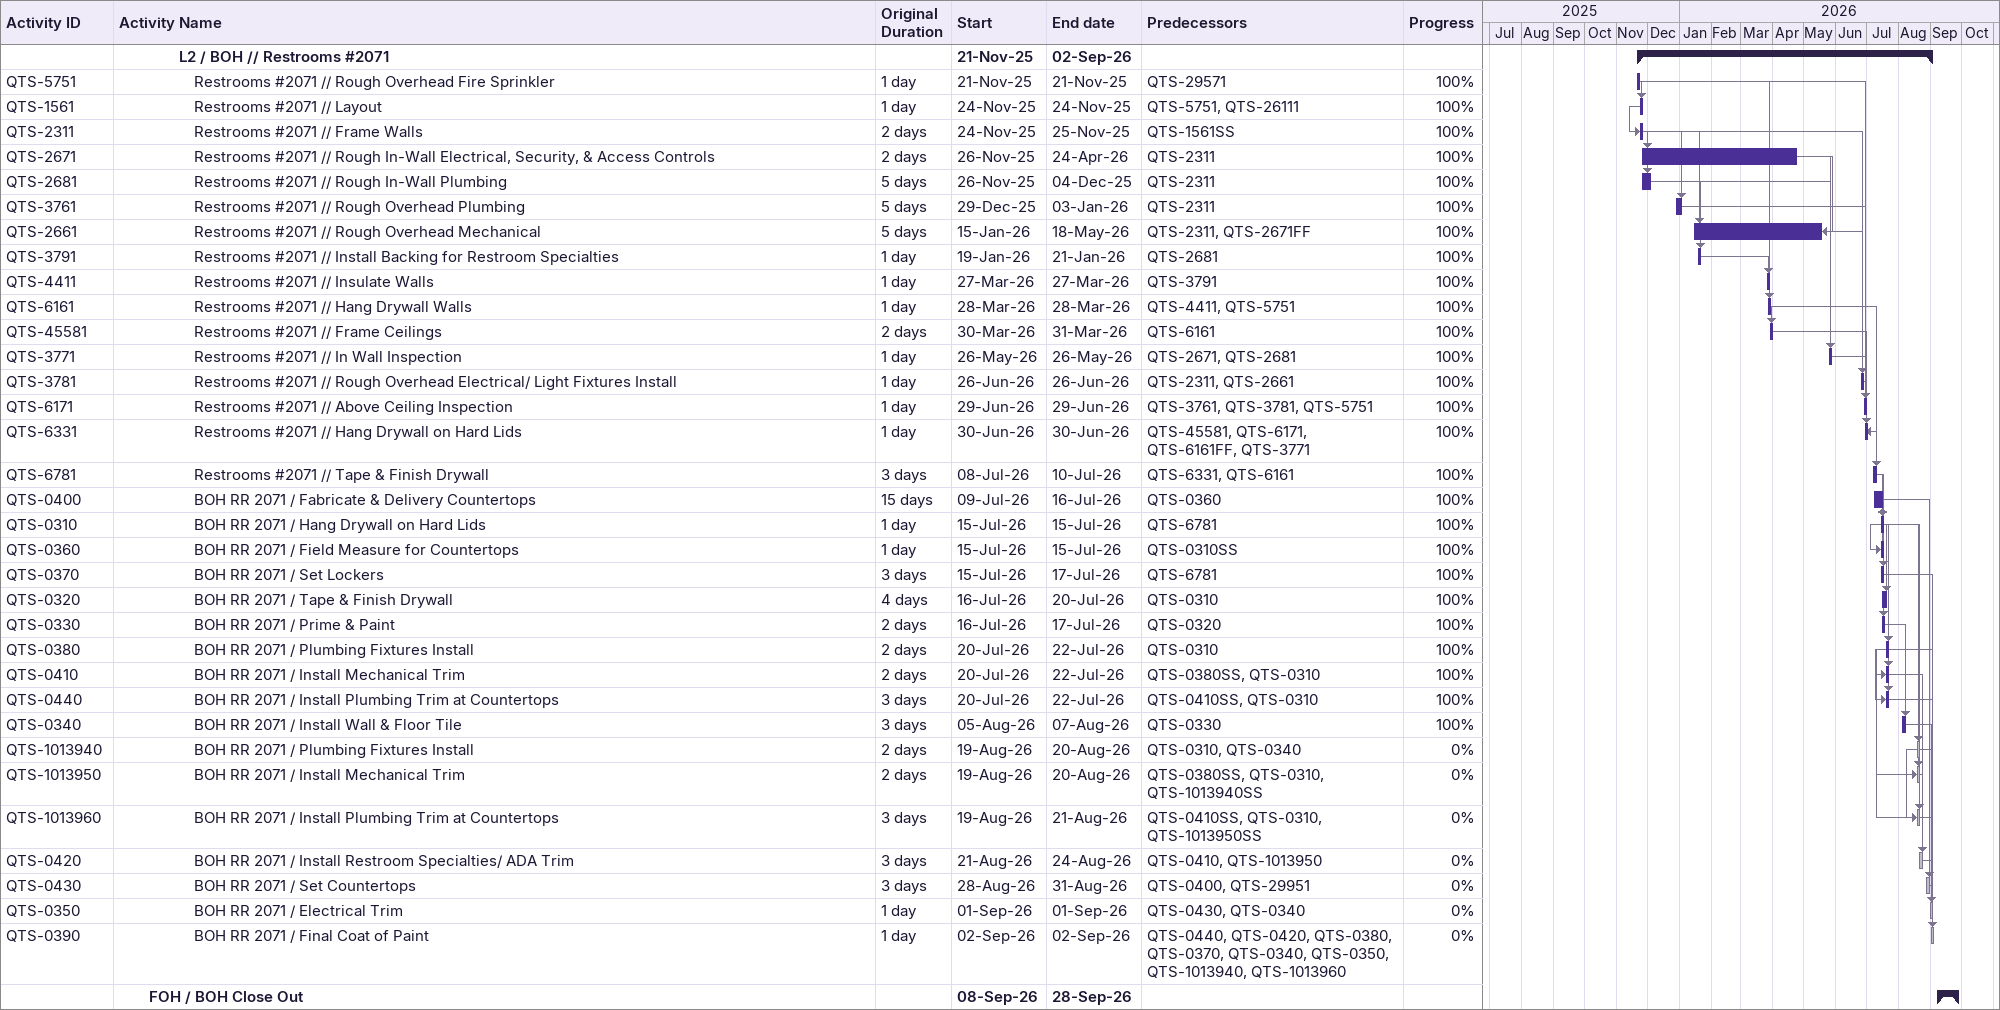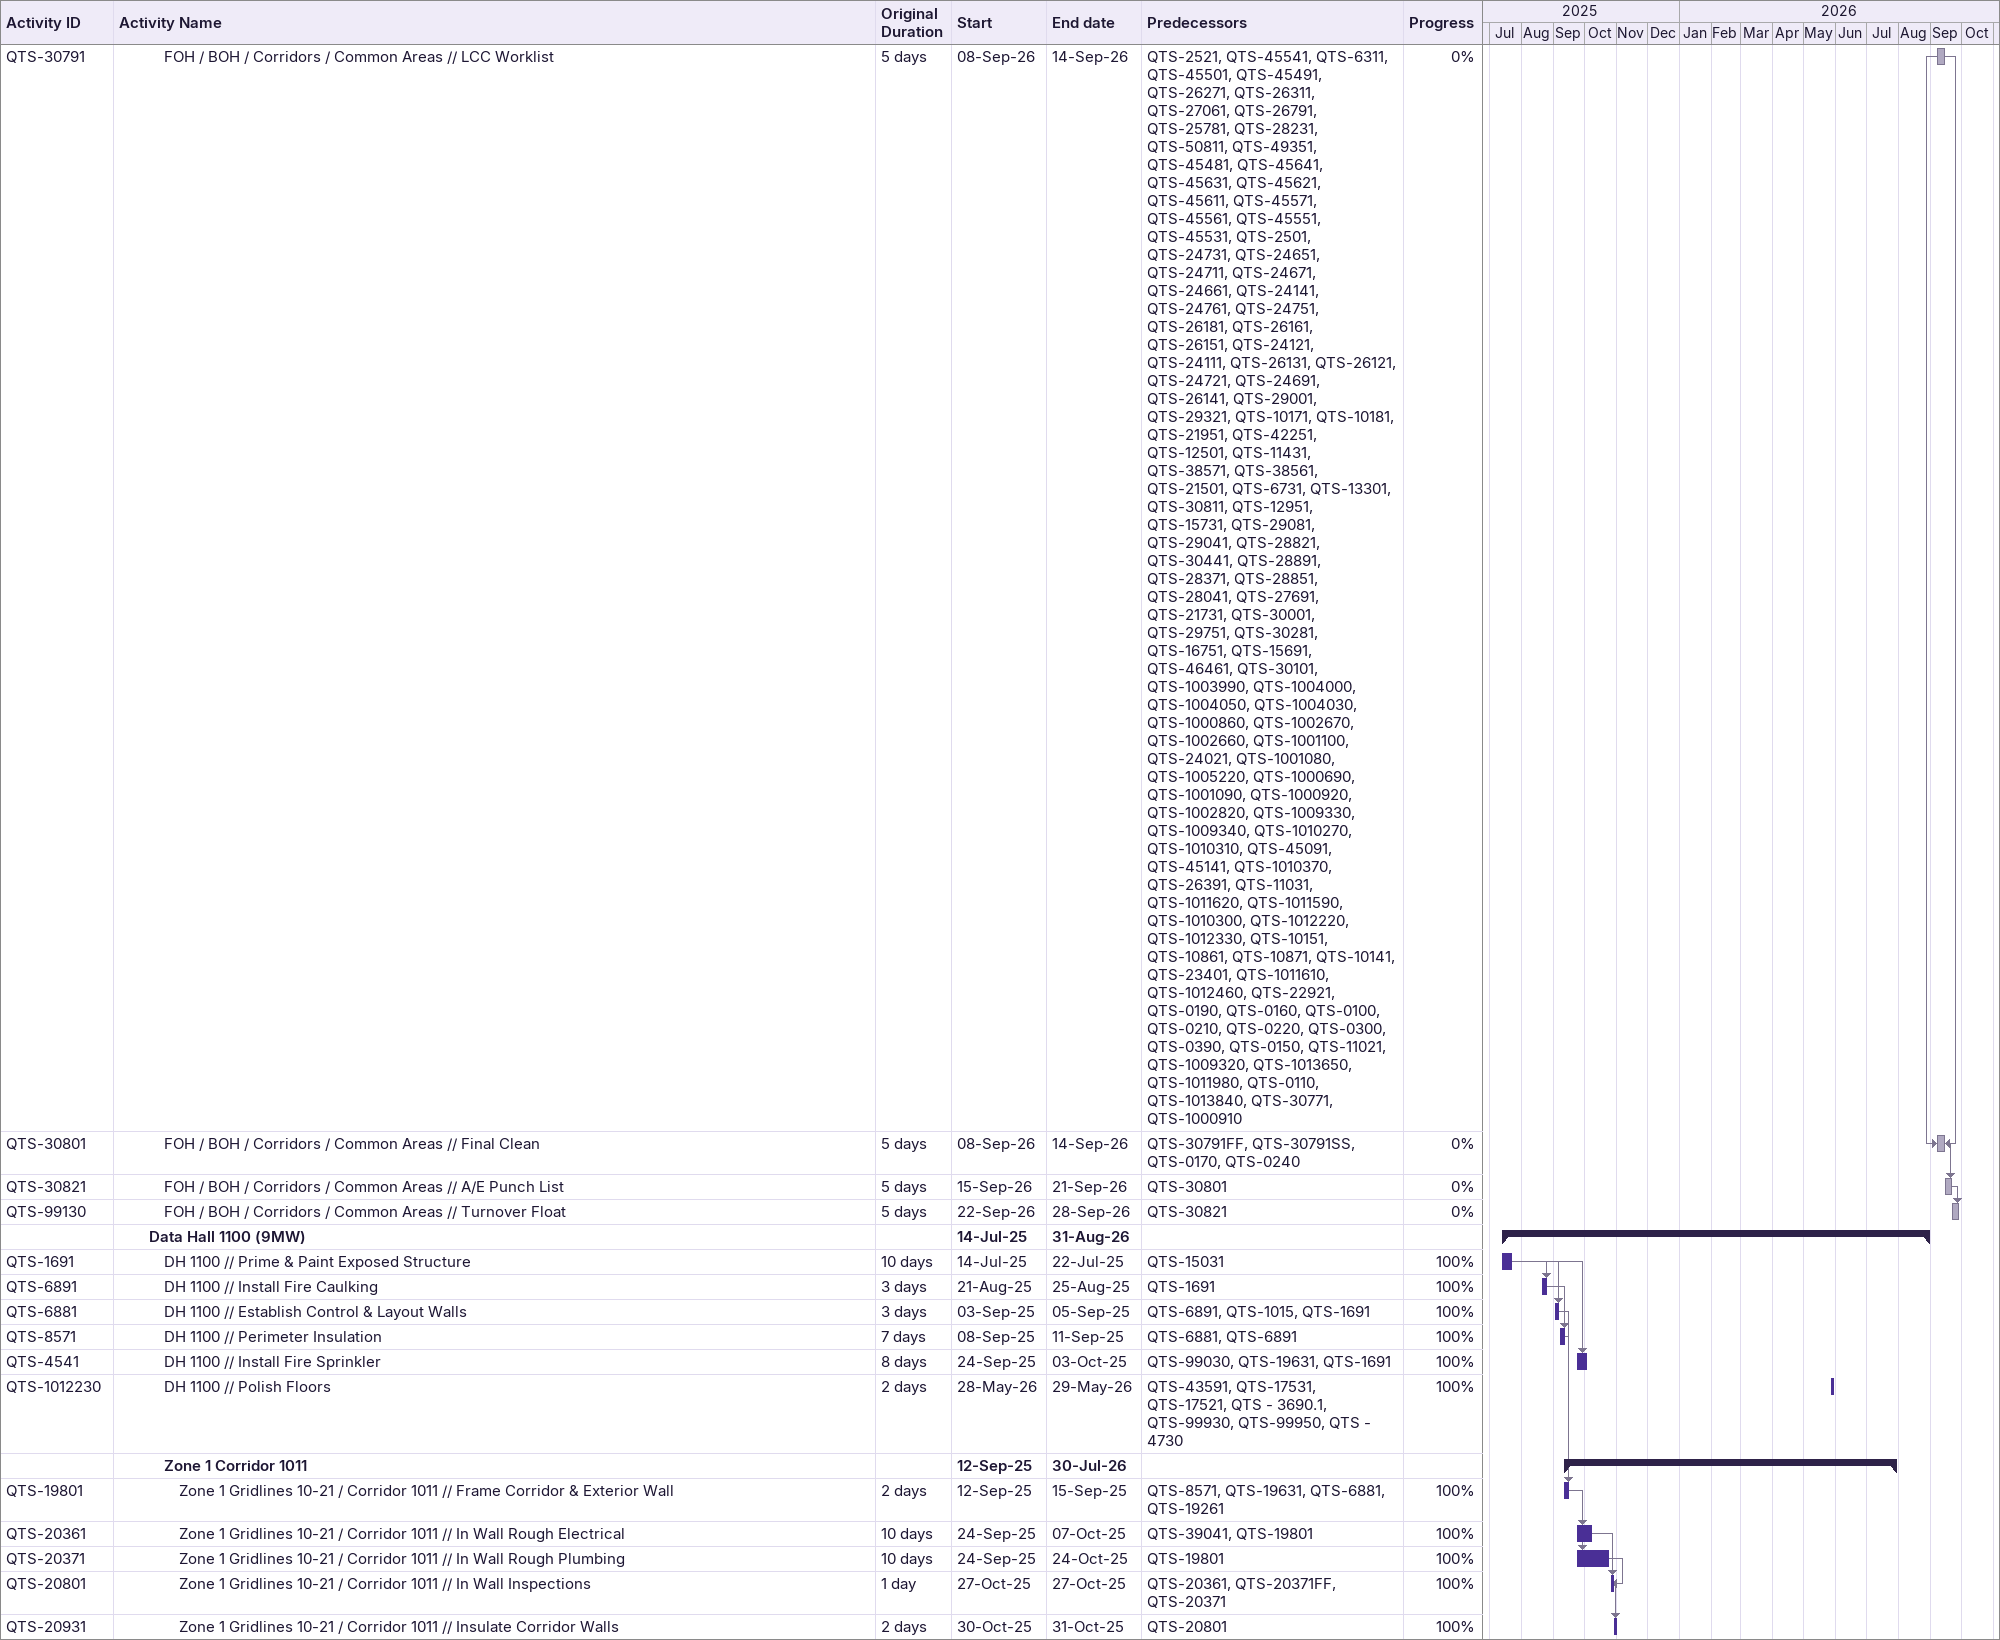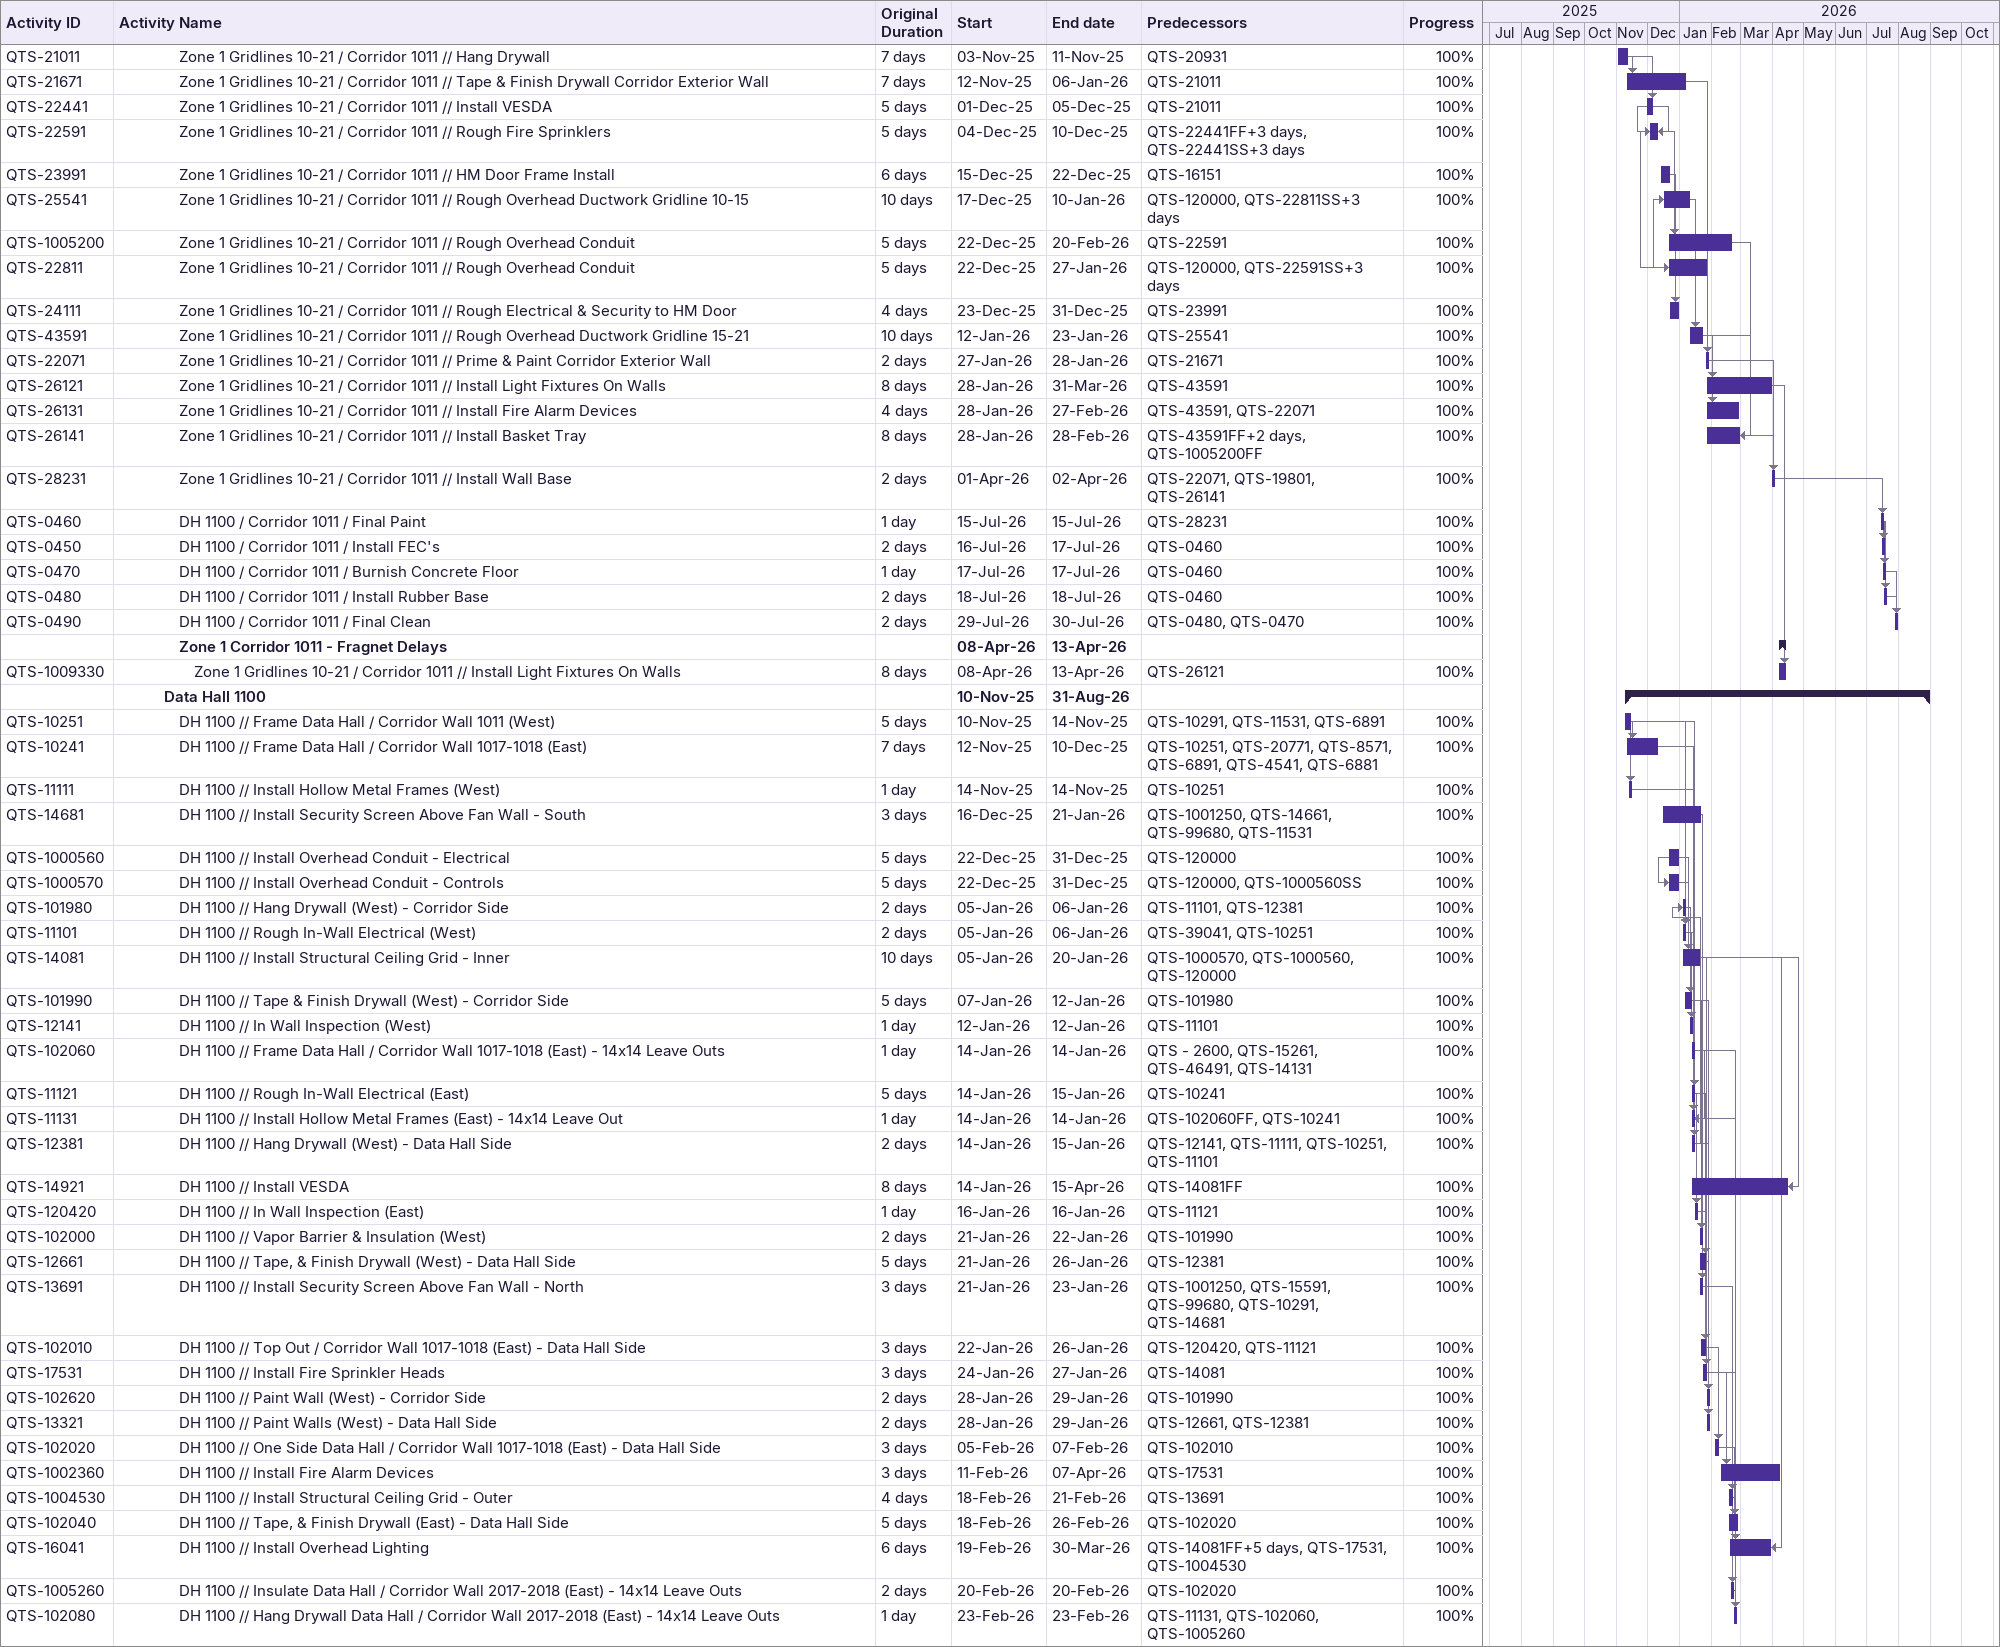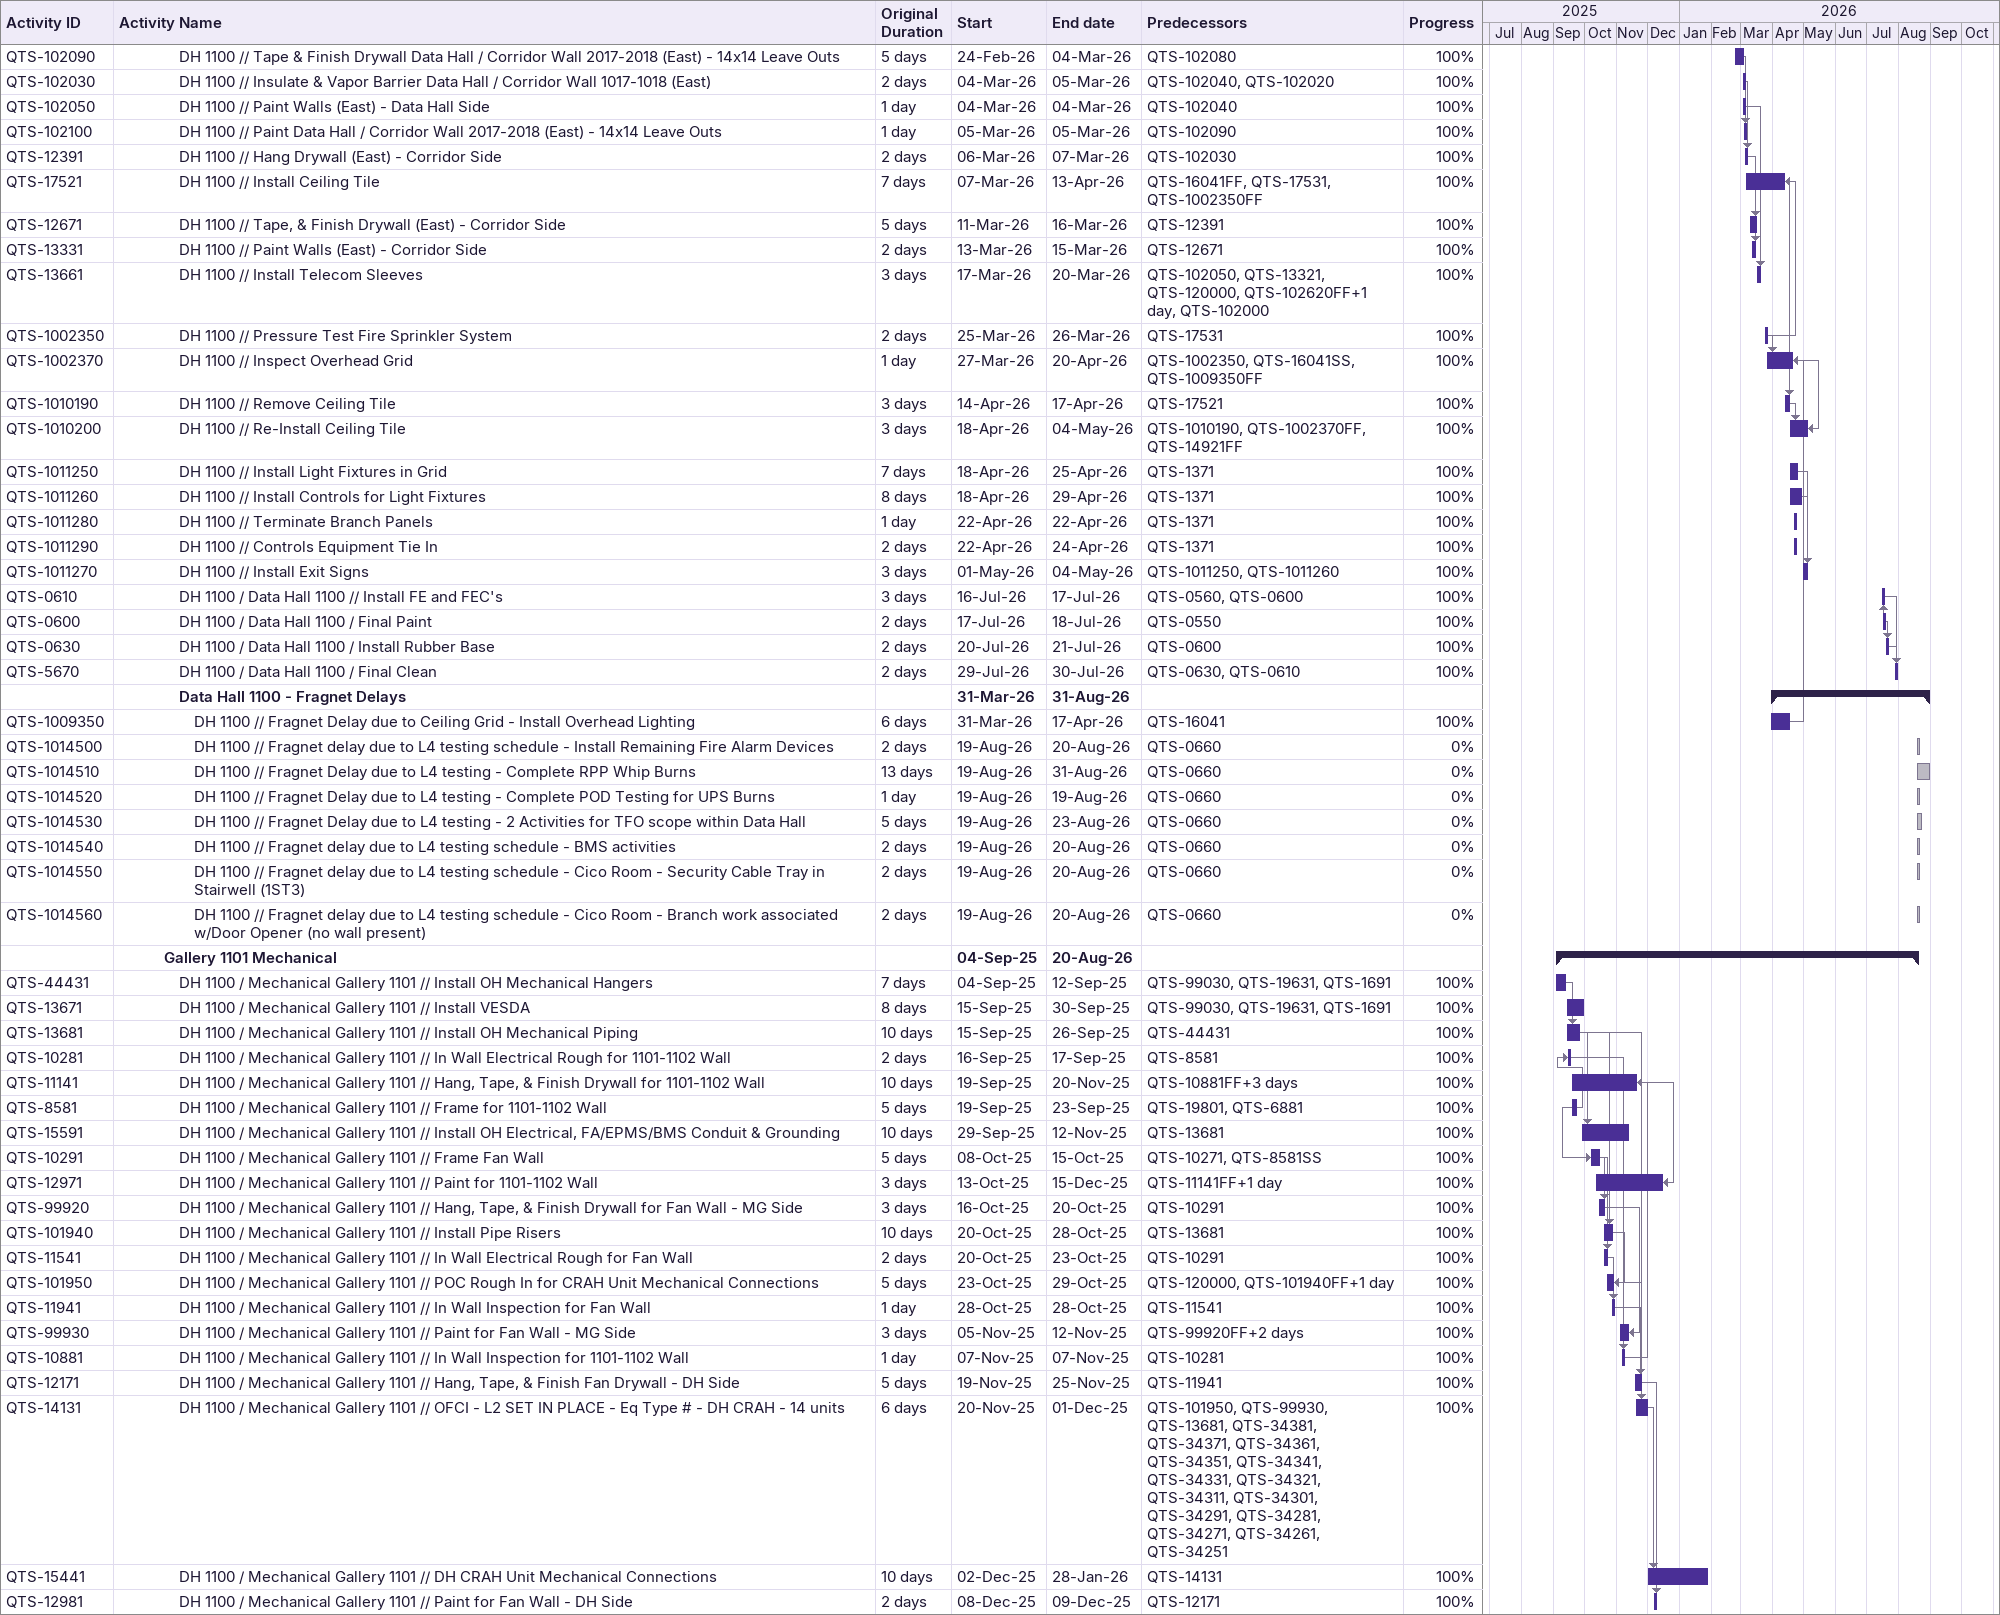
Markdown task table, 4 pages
| ID | Level | Task | Original duration | Start | Finish | Predecessors | % complete |
|---|---|---|---|---|---|---|---|
|  | 5 | **L2 / BOH // Restrooms #2071** |  | 2025-11-21 | 2026-09-02 |  |  |
| QTS-5751 | 6 | Restrooms #2071 // Rough Overhead Fire Sprinkler | 1d | 2025-11-21 | 2025-11-21 | QTS-29571 | 100 |
| QTS-1561 | 6 | Restrooms #2071 // Layout | 1d | 2025-11-24 | 2025-11-24 | QTS-5751, QTS-26111 | 100 |
| QTS-2311 | 6 | Restrooms #2071 // Frame Walls | 2d | 2025-11-24 | 2025-11-25 | QTS-1561SS | 100 |
| QTS-2671 | 6 | Restrooms #2071 // Rough In-Wall Electrical, Security, & Access Controls | 2d | 2025-11-26 | 2026-04-24 | QTS-2311 | 100 |
| QTS-2681 | 6 | Restrooms #2071 // Rough In-Wall Plumbing | 5d | 2025-11-26 | 2025-12-04 | QTS-2311 | 100 |
| QTS-3761 | 6 | Restrooms #2071 // Rough Overhead Plumbing | 5d | 2025-12-29 | 2026-01-03 | QTS-2311 | 100 |
| QTS-2661 | 6 | Restrooms #2071 // Rough Overhead Mechanical | 5d | 2026-01-15 | 2026-05-18 | QTS-2311, QTS-2671FF | 100 |
| QTS-3791 | 6 | Restrooms #2071 // Install Backing for Restroom Specialties | 1d | 2026-01-19 | 2026-01-21 | QTS-2681 | 100 |
| QTS-4411 | 6 | Restrooms #2071 // Insulate Walls | 1d | 2026-03-27 | 2026-03-27 | QTS-3791 | 100 |
| QTS-6161 | 6 | Restrooms #2071 // Hang Drywall Walls | 1d | 2026-03-28 | 2026-03-28 | QTS-4411, QTS-5751 | 100 |
| QTS-45581 | 6 | Restrooms #2071 // Frame Ceilings | 2d | 2026-03-30 | 2026-03-31 | QTS-6161 | 100 |
| QTS-3771 | 6 | Restrooms #2071 // In Wall Inspection | 1d | 2026-05-26 | 2026-05-26 | QTS-2671, QTS-2681 | 100 |
| QTS-3781 | 6 | Restrooms #2071 // Rough Overhead Electrical/ Light Fixtures Install | 1d | 2026-06-26 | 2026-06-26 | QTS-2311, QTS-2661 | 100 |
| QTS-6171 | 6 | Restrooms #2071 // Above Ceiling Inspection | 1d | 2026-06-29 | 2026-06-29 | QTS-3761, QTS-3781, QTS-5751 | 100 |
| QTS-6331 | 6 | Restrooms #2071 // Hang Drywall on Hard Lids | 1d | 2026-06-30 | 2026-06-30 | QTS-45581, QTS-6171, QTS-6161FF, QTS-3771 | 100 |
| QTS-6781 | 6 | Restrooms #2071 // Tape & Finish Drywall | 3d | 2026-07-08 | 2026-07-10 | QTS-6331, QTS-6161 | 100 |
| QTS-0400 | 6 | BOH RR 2071 / Fabricate & Delivery Countertops | 15d | 2026-07-09 | 2026-07-16 | QTS-0360 | 100 |
| QTS-0310 | 6 | BOH RR 2071 / Hang Drywall on Hard Lids | 1d | 2026-07-15 | 2026-07-15 | QTS-6781 | 100 |
| QTS-0360 | 6 | BOH RR 2071 / Field Measure for Countertops | 1d | 2026-07-15 | 2026-07-15 | QTS-0310SS | 100 |
| QTS-0370 | 6 | BOH RR 2071 / Set Lockers | 3d | 2026-07-15 | 2026-07-17 | QTS-6781 | 100 |
| QTS-0320 | 6 | BOH RR 2071 / Tape & Finish Drywall | 4d | 2026-07-16 | 2026-07-20 | QTS-0310 | 100 |
| QTS-0330 | 6 | BOH RR 2071 / Prime & Paint | 2d | 2026-07-16 | 2026-07-17 | QTS-0320 | 100 |
| QTS-0380 | 6 | BOH RR 2071 / Plumbing Fixtures Install | 2d | 2026-07-20 | 2026-07-22 | QTS-0310 | 100 |
| QTS-0410 | 6 | BOH RR 2071 / Install Mechanical Trim | 2d | 2026-07-20 | 2026-07-22 | QTS-0380SS, QTS-0310 | 100 |
| QTS-0440 | 6 | BOH RR 2071 / Install Plumbing Trim at Countertops | 3d | 2026-07-20 | 2026-07-22 | QTS-0410SS, QTS-0310 | 100 |
| QTS-0340 | 6 | BOH RR 2071 / Install Wall & Floor Tile | 3d | 2026-08-05 | 2026-08-07 | QTS-0330 | 100 |
| QTS-1013940 | 6 | BOH RR 2071 / Plumbing Fixtures Install | 2d | 2026-08-19 | 2026-08-20 | QTS-0310, QTS-0340 | 0 |
| QTS-1013950 | 6 | BOH RR 2071 / Install Mechanical Trim | 2d | 2026-08-19 | 2026-08-20 | QTS-0380SS, QTS-0310, QTS-1013940SS | 0 |
| QTS-1013960 | 6 | BOH RR 2071 / Install Plumbing Trim at Countertops | 3d | 2026-08-19 | 2026-08-21 | QTS-0410SS, QTS-0310, QTS-1013950SS | 0 |
| QTS-0420 | 6 | BOH RR 2071 / Install Restroom Specialties/ ADA Trim | 3d | 2026-08-21 | 2026-08-24 | QTS-0410, QTS-1013950 | 0 |
| QTS-0430 | 6 | BOH RR 2071 / Set Countertops | 3d | 2026-08-28 | 2026-08-31 | QTS-0400, QTS-29951 | 0 |
| QTS-0350 | 6 | BOH RR 2071 / Electrical Trim | 1d | 2026-09-01 | 2026-09-01 | QTS-0430, QTS-0340 | 0 |
| QTS-0390 | 6 | BOH RR 2071 / Final Coat of Paint | 1d | 2026-09-02 | 2026-09-02 | QTS-0440, QTS-0420, QTS-0380, QTS-0370, QTS-0340, QTS-0350, QTS-1013940, QTS-1013960 | 0 |
|  | 3 | **FOH / BOH Close Out** |  | 2026-09-08 | 2026-09-28 |  |  |
| QTS-30791 | 4 | FOH / BOH / Corridors / Common Areas // LCC Worklist | 5d | 2026-09-08 | 2026-09-14 | QTS-2521, QTS-45541, QTS-6311, QTS-45501, QTS-45491, QTS-26271, QTS-26311, QTS-27061, QTS-26791, QTS-25781, QTS-28231, QTS-50811, QTS-49351, QTS-45481, QTS-45641, QTS-45631, QTS-45621, QTS-45611, QTS-45571, QTS-45561, QTS-45551, QTS-45531, QTS-2501, QTS-24731, QTS-24651, QTS-24711, QTS-24671, QTS-24661, QTS-24141, QTS-24761, QTS-24751, QTS-26181, QTS-26161, QTS-26151, QTS-24121, QTS-24111, QTS-26131, QTS-26121, QTS-24721, QTS-24691, QTS-26141, QTS-29001, QTS-29321, QTS-10171, QTS-10181, QTS-21951, QTS-42251, QTS-12501, QTS-11431, QTS-38571, QTS-38561, QTS-21501, QTS-6731, QTS-13301, QTS-30811, QTS-12951, QTS-15731, QTS-29081, QTS-29041, QTS-28821, QTS-30441, QTS-28891, QTS-28371, QTS-28851, QTS-28041, QTS-27691, QTS-21731, QTS-30001, QTS-29751, QTS-30281, QTS-16751, QTS-15691, QTS-46461, QTS-30101, QTS-1003990, QTS-1004000, QTS-1004050, QTS-1004030, QTS-1000860, QTS-1002670, QTS-1002660, QTS-1001100, QTS-24021, QTS-1001080, QTS-1005220, QTS-1000690, QTS-1001090, QTS-1000920, QTS-1002820, QTS-1009330, QTS-1009340, QTS-1010270, QTS-1010310, QTS-45091, QTS-45141, QTS-1010370, QTS-26391, QTS-11031, QTS-1011620, QTS-1011590, QTS-1010300, QTS-1012220, QTS-1012330, QTS-10151, QTS-10861, QTS-10871, QTS-10141, QTS-23401, QTS-1011610, QTS-1012460, QTS-22921, QTS-0190, QTS-0160, QTS-0100, QTS-0210, QTS-0220, QTS-0300, QTS-0390, QTS-0150, QTS-11021, QTS-1009320, QTS-1013650, QTS-1011980, QTS-0110, QTS-1013840, QTS-30771, QTS-1000910 | 0 |
| QTS-30801 | 4 | FOH / BOH / Corridors / Common Areas // Final Clean | 5d | 2026-09-08 | 2026-09-14 | QTS-30791FF, QTS-30791SS, QTS-0170, QTS-0240 | 0 |
| QTS-30821 | 4 | FOH / BOH / Corridors / Common Areas // A/E Punch List | 5d | 2026-09-15 | 2026-09-21 | QTS-30801 | 0 |
| QTS-99130 | 4 | FOH / BOH / Corridors / Common Areas // Turnover Float | 5d | 2026-09-22 | 2026-09-28 | QTS-30821 | 0 |
|  | 3 | **Data Hall 1100 (9MW)** |  | 2025-07-14 | 2026-08-31 |  |  |
| QTS-1691 | 4 | DH 1100 // Prime & Paint Exposed Structure | 10d | 2025-07-14 | 2025-07-22 | QTS-15031 | 100 |
| QTS-6891 | 4 | DH 1100 // Install Fire Caulking | 3d | 2025-08-21 | 2025-08-25 | QTS-1691 | 100 |
| QTS-6881 | 4 | DH 1100 // Establish Control & Layout Walls | 3d | 2025-09-03 | 2025-09-05 | QTS-6891, QTS-1015, QTS-1691 | 100 |
| QTS-8571 | 4 | DH 1100 // Perimeter Insulation | 7d | 2025-09-08 | 2025-09-11 | QTS-6881, QTS-6891 | 100 |
| QTS-4541 | 4 | DH 1100 // Install Fire Sprinkler | 8d | 2025-09-24 | 2025-10-03 | QTS-99030, QTS-19631, QTS-1691 | 100 |
| QTS-1012230 | 4 | DH 1100 // Polish Floors | 2d | 2026-05-28 | 2026-05-29 | QTS-43591, QTS-17531, QTS-17521, QTS - 3690.1, QTS-99930, QTS-99950, QTS - 4730 | 100 |
|  | 4 | **Zone 1 Corridor 1011** |  | 2025-09-12 | 2026-07-30 |  |  |
| QTS-19801 | 5 | Zone 1 Gridlines 10-21 / Corridor 1011 // Frame Corridor & Exterior Wall | 2d | 2025-09-12 | 2025-09-15 | QTS-8571, QTS-19631, QTS-6881, QTS-19261 | 100 |
| QTS-20361 | 5 | Zone 1 Gridlines 10-21 / Corridor 1011 // In Wall Rough Electrical | 10d | 2025-09-24 | 2025-10-07 | QTS-39041, QTS-19801 | 100 |
| QTS-20371 | 5 | Zone 1 Gridlines 10-21 / Corridor 1011 // In Wall Rough Plumbing | 10d | 2025-09-24 | 2025-10-24 | QTS-19801 | 100 |
| QTS-20801 | 5 | Zone 1 Gridlines 10-21 / Corridor 1011 // In Wall Inspections | 1d | 2025-10-27 | 2025-10-27 | QTS-20361, QTS-20371FF, QTS-20371 | 100 |
| QTS-20931 | 5 | Zone 1 Gridlines 10-21 / Corridor 1011 // Insulate Corridor Walls | 2d | 2025-10-30 | 2025-10-31 | QTS-20801 | 100 |
| QTS-21011 | 5 | Zone 1 Gridlines 10-21 / Corridor 1011 // Hang Drywall | 7d | 2025-11-03 | 2025-11-11 | QTS-20931 | 100 |
| QTS-21671 | 5 | Zone 1 Gridlines 10-21 / Corridor 1011 // Tape & Finish Drywall Corridor Exterior Wall | 7d | 2025-11-12 | 2026-01-06 | QTS-21011 | 100 |
| QTS-22441 | 5 | Zone 1 Gridlines 10-21 / Corridor 1011 // Install VESDA | 5d | 2025-12-01 | 2025-12-05 | QTS-21011 | 100 |
| QTS-22591 | 5 | Zone 1 Gridlines 10-21 / Corridor 1011 // Rough Fire Sprinklers | 5d | 2025-12-04 | 2025-12-10 | QTS-22441FF+3d, QTS-22441SS+3d | 100 |
| QTS-23991 | 5 | Zone 1 Gridlines 10-21 / Corridor 1011 // HM Door Frame Install | 6d | 2025-12-15 | 2025-12-22 | QTS-16151 | 100 |
| QTS-25541 | 5 | Zone 1 Gridlines 10-21 / Corridor 1011 // Rough Overhead Ductwork Gridline 10-15 | 10d | 2025-12-17 | 2026-01-10 | QTS-120000, QTS-22811SS+3d | 100 |
| QTS-1005200 | 5 | Zone 1 Gridlines 10-21 / Corridor 1011 // Rough Overhead Conduit | 5d | 2025-12-22 | 2026-02-20 | QTS-22591 | 100 |
| QTS-22811 | 5 | Zone 1 Gridlines 10-21 / Corridor 1011 // Rough Overhead Conduit | 5d | 2025-12-22 | 2026-01-27 | QTS-120000, QTS-22591SS+3d | 100 |
| QTS-24111 | 5 | Zone 1 Gridlines 10-21 / Corridor 1011 // Rough Electrical & Security to HM Door | 4d | 2025-12-23 | 2025-12-31 | QTS-23991 | 100 |
| QTS-43591 | 5 | Zone 1 Gridlines 10-21 / Corridor 1011 // Rough Overhead Ductwork Gridline 15-21 | 10d | 2026-01-12 | 2026-01-23 | QTS-25541 | 100 |
| QTS-22071 | 5 | Zone 1 Gridlines 10-21 / Corridor 1011 // Prime & Paint Corridor Exterior Wall | 2d | 2026-01-27 | 2026-01-28 | QTS-21671 | 100 |
| QTS-26121 | 5 | Zone 1 Gridlines 10-21 / Corridor 1011 // Install Light Fixtures On Walls | 8d | 2026-01-28 | 2026-03-31 | QTS-43591 | 100 |
| QTS-26131 | 5 | Zone 1 Gridlines 10-21 / Corridor 1011 // Install Fire Alarm Devices | 4d | 2026-01-28 | 2026-02-27 | QTS-43591, QTS-22071 | 100 |
| QTS-26141 | 5 | Zone 1 Gridlines 10-21 / Corridor 1011 // Install Basket Tray | 8d | 2026-01-28 | 2026-02-28 | QTS-43591FF+2d, QTS-1005200FF | 100 |
| QTS-28231 | 5 | Zone 1 Gridlines 10-21 / Corridor 1011 // Install Wall Base | 2d | 2026-04-01 | 2026-04-02 | QTS-22071, QTS-19801, QTS-26141 | 100 |
| QTS-0460 | 5 | DH 1100 / Corridor 1011 / Final Paint | 1d | 2026-07-15 | 2026-07-15 | QTS-28231 | 100 |
| QTS-0450 | 5 | DH 1100 / Corridor 1011 / Install FEC's | 2d | 2026-07-16 | 2026-07-17 | QTS-0460 | 100 |
| QTS-0470 | 5 | DH 1100 / Corridor 1011 / Burnish Concrete Floor | 1d | 2026-07-17 | 2026-07-17 | QTS-0460 | 100 |
| QTS-0480 | 5 | DH 1100 / Corridor 1011 / Install Rubber Base | 2d | 2026-07-18 | 2026-07-18 | QTS-0460 | 100 |
| QTS-0490 | 5 | DH 1100 / Corridor 1011 / Final Clean | 2d | 2026-07-29 | 2026-07-30 | QTS-0480, QTS-0470 | 100 |
|  | 5 | **Zone 1 Corridor 1011 - Fragnet Delays** |  | 2026-04-08 | 2026-04-13 |  |  |
| QTS-1009330 | 6 | Zone 1 Gridlines 10-21 / Corridor 1011 // Install Light Fixtures On Walls | 8d | 2026-04-08 | 2026-04-13 | QTS-26121 | 100 |
|  | 4 | **Data Hall 1100** |  | 2025-11-10 | 2026-08-31 |  |  |
| QTS-10251 | 5 | DH 1100 // Frame Data Hall / Corridor Wall 1011 (West) | 5d | 2025-11-10 | 2025-11-14 | QTS-10291, QTS-11531, QTS-6891 | 100 |
| QTS-10241 | 5 | DH 1100 // Frame Data Hall / Corridor Wall 1017-1018 (East) | 7d | 2025-11-12 | 2025-12-10 | QTS-10251, QTS-20771, QTS-8571, QTS-6891, QTS-4541, QTS-6881 | 100 |
| QTS-11111 | 5 | DH 1100 // Install Hollow Metal Frames (West) | 1d | 2025-11-14 | 2025-11-14 | QTS-10251 | 100 |
| QTS-14681 | 5 | DH 1100 // Install Security Screen Above Fan Wall - South | 3d | 2025-12-16 | 2026-01-21 | QTS-1001250, QTS-14661, QTS-99680, QTS-11531 | 100 |
| QTS-1000560 | 5 | DH 1100 // Install Overhead Conduit - Electrical | 5d | 2025-12-22 | 2025-12-31 | QTS-120000 | 100 |
| QTS-1000570 | 5 | DH 1100 // Install Overhead Conduit - Controls | 5d | 2025-12-22 | 2025-12-31 | QTS-120000, QTS-1000560SS | 100 |
| QTS-101980 | 5 | DH 1100 // Hang Drywall (West) - Corridor Side | 2d | 2026-01-05 | 2026-01-06 | QTS-11101, QTS-12381 | 100 |
| QTS-11101 | 5 | DH 1100 // Rough In-Wall Electrical (West) | 2d | 2026-01-05 | 2026-01-06 | QTS-39041, QTS-10251 | 100 |
| QTS-14081 | 5 | DH 1100 // Install Structural Ceiling Grid - Inner | 10d | 2026-01-05 | 2026-01-20 | QTS-1000570, QTS-1000560, QTS-120000 | 100 |
| QTS-101990 | 5 | DH 1100 // Tape & Finish Drywall (West) - Corridor Side | 5d | 2026-01-07 | 2026-01-12 | QTS-101980 | 100 |
| QTS-12141 | 5 | DH 1100 // In Wall Inspection (West) | 1d | 2026-01-12 | 2026-01-12 | QTS-11101 | 100 |
| QTS-102060 | 5 | DH 1100 // Frame Data Hall / Corridor Wall 1017-1018 (East) - 14x14 Leave Outs | 1d | 2026-01-14 | 2026-01-14 | QTS - 2600, QTS-15261, QTS-46491, QTS-14131 | 100 |
| QTS-11121 | 5 | DH 1100 // Rough In-Wall Electrical (East) | 5d | 2026-01-14 | 2026-01-15 | QTS-10241 | 100 |
| QTS-11131 | 5 | DH 1100 // Install Hollow Metal Frames (East) - 14x14 Leave Out | 1d | 2026-01-14 | 2026-01-14 | QTS-102060FF, QTS-10241 | 100 |
| QTS-12381 | 5 | DH 1100 // Hang Drywall (West) - Data Hall Side | 2d | 2026-01-14 | 2026-01-15 | QTS-12141, QTS-11111, QTS-10251, QTS-11101 | 100 |
| QTS-14921 | 5 | DH 1100 // Install VESDA | 8d | 2026-01-14 | 2026-04-15 | QTS-14081FF | 100 |
| QTS-120420 | 5 | DH 1100 // In Wall Inspection (East) | 1d | 2026-01-16 | 2026-01-16 | QTS-11121 | 100 |
| QTS-102000 | 5 | DH 1100 // Vapor Barrier & Insulation (West) | 2d | 2026-01-21 | 2026-01-22 | QTS-101990 | 100 |
| QTS-12661 | 5 | DH 1100 // Tape, & Finish Drywall (West) - Data Hall Side | 5d | 2026-01-21 | 2026-01-26 | QTS-12381 | 100 |
| QTS-13691 | 5 | DH 1100 // Install Security Screen Above Fan Wall - North | 3d | 2026-01-21 | 2026-01-23 | QTS-1001250, QTS-15591, QTS-99680, QTS-10291, QTS-14681 | 100 |
| QTS-102010 | 5 | DH 1100 // Top Out / Corridor Wall 1017-1018 (East) - Data Hall Side | 3d | 2026-01-22 | 2026-01-26 | QTS-120420, QTS-11121 | 100 |
| QTS-17531 | 5 | DH 1100 // Install Fire Sprinkler Heads | 3d | 2026-01-24 | 2026-01-27 | QTS-14081 | 100 |
| QTS-102620 | 5 | DH 1100 // Paint Wall (West) - Corridor Side | 2d | 2026-01-28 | 2026-01-29 | QTS-101990 | 100 |
| QTS-13321 | 5 | DH 1100 // Paint Walls (West) - Data Hall Side | 2d | 2026-01-28 | 2026-01-29 | QTS-12661, QTS-12381 | 100 |
| QTS-102020 | 5 | DH 1100 // One Side Data Hall / Corridor Wall 1017-1018 (East) - Data Hall Side | 3d | 2026-02-05 | 2026-02-07 | QTS-102010 | 100 |
| QTS-1002360 | 5 | DH 1100 // Install Fire Alarm Devices | 3d | 2026-02-11 | 2026-04-07 | QTS-17531 | 100 |
| QTS-1004530 | 5 | DH 1100 // Install Structural Ceiling Grid - Outer | 4d | 2026-02-18 | 2026-02-21 | QTS-13691 | 100 |
| QTS-102040 | 5 | DH 1100 // Tape, & Finish Drywall (East) - Data Hall Side | 5d | 2026-02-18 | 2026-02-26 | QTS-102020 | 100 |
| QTS-16041 | 5 | DH 1100 // Install Overhead Lighting | 6d | 2026-02-19 | 2026-03-30 | QTS-14081FF+5d, QTS-17531, QTS-1004530 | 100 |
| QTS-1005260 | 5 | DH 1100 // Insulate Data Hall / Corridor Wall 2017-2018 (East) - 14x14 Leave Outs | 2d | 2026-02-20 | 2026-02-20 | QTS-102020 | 100 |
| QTS-102080 | 5 | DH 1100 // Hang Drywall Data Hall / Corridor Wall 2017-2018 (East) - 14x14 Leave Outs | 1d | 2026-02-23 | 2026-02-23 | QTS-11131, QTS-102060, QTS-1005260 | 100 |
| QTS-102090 | 5 | DH 1100 // Tape & Finish Drywall Data Hall / Corridor Wall 2017-2018 (East) - 14x14 Leave Outs | 5d | 2026-02-24 | 2026-03-04 | QTS-102080 | 100 |
| QTS-102030 | 5 | DH 1100 // Insulate & Vapor Barrier Data Hall / Corridor Wall 1017-1018 (East) | 2d | 2026-03-04 | 2026-03-05 | QTS-102040, QTS-102020 | 100 |
| QTS-102050 | 5 | DH 1100 // Paint Walls (East) - Data Hall Side | 1d | 2026-03-04 | 2026-03-04 | QTS-102040 | 100 |
| QTS-102100 | 5 | DH 1100 // Paint Data Hall / Corridor Wall 2017-2018 (East) - 14x14 Leave Outs | 1d | 2026-03-05 | 2026-03-05 | QTS-102090 | 100 |
| QTS-12391 | 5 | DH 1100 // Hang Drywall (East) - Corridor Side | 2d | 2026-03-06 | 2026-03-07 | QTS-102030 | 100 |
| QTS-17521 | 5 | DH 1100 // Install Ceiling Tile | 7d | 2026-03-07 | 2026-04-13 | QTS-16041FF, QTS-17531, QTS-1002350FF | 100 |
| QTS-12671 | 5 | DH 1100 // Tape, & Finish Drywall (East) - Corridor Side | 5d | 2026-03-11 | 2026-03-16 | QTS-12391 | 100 |
| QTS-13331 | 5 | DH 1100 // Paint Walls (East) - Corridor Side | 2d | 2026-03-13 | 2026-03-15 | QTS-12671 | 100 |
| QTS-13661 | 5 | DH 1100 // Install Telecom Sleeves | 3d | 2026-03-17 | 2026-03-20 | QTS-102050, QTS-13321, QTS-120000, QTS-102620FF+1d, QTS-102000 | 100 |
| QTS-1002350 | 5 | DH 1100 // Pressure Test Fire Sprinkler System | 2d | 2026-03-25 | 2026-03-26 | QTS-17531 | 100 |
| QTS-1002370 | 5 | DH 1100 // Inspect Overhead Grid | 1d | 2026-03-27 | 2026-04-20 | QTS-1002350, QTS-16041SS, QTS-1009350FF | 100 |
| QTS-1010190 | 5 | DH 1100 // Remove Ceiling Tile | 3d | 2026-04-14 | 2026-04-17 | QTS-17521 | 100 |
| QTS-1010200 | 5 | DH 1100 // Re-Install Ceiling Tile | 3d | 2026-04-18 | 2026-05-04 | QTS-1010190, QTS-1002370FF, QTS-14921FF | 100 |
| QTS-1011250 | 5 | DH 1100 // Install Light Fixtures in Grid | 7d | 2026-04-18 | 2026-04-25 | QTS-1371 | 100 |
| QTS-1011260 | 5 | DH 1100 // Install Controls for Light Fixtures | 8d | 2026-04-18 | 2026-04-29 | QTS-1371 | 100 |
| QTS-1011280 | 5 | DH 1100 // Terminate Branch Panels | 1d | 2026-04-22 | 2026-04-22 | QTS-1371 | 100 |
| QTS-1011290 | 5 | DH 1100 // Controls Equipment Tie In | 2d | 2026-04-22 | 2026-04-24 | QTS-1371 | 100 |
| QTS-1011270 | 5 | DH 1100 // Install Exit Signs | 3d | 2026-05-01 | 2026-05-04 | QTS-1011250, QTS-1011260 | 100 |
| QTS-0610 | 5 | DH 1100 / Data Hall 1100 // Install FE and FEC's | 3d | 2026-07-16 | 2026-07-17 | QTS-0560, QTS-0600 | 100 |
| QTS-0600 | 5 | DH 1100 / Data Hall 1100 / Final Paint | 2d | 2026-07-17 | 2026-07-18 | QTS-0550 | 100 |
| QTS-0630 | 5 | DH 1100 / Data Hall 1100 / Install Rubber Base | 2d | 2026-07-20 | 2026-07-21 | QTS-0600 | 100 |
| QTS-5670 | 5 | DH 1100 / Data Hall 1100 / Final Clean | 2d | 2026-07-29 | 2026-07-30 | QTS-0630, QTS-0610 | 100 |
|  | 5 | **Data Hall 1100 - Fragnet Delays** |  | 2026-03-31 | 2026-08-31 |  |  |
| QTS-1009350 | 6 | DH 1100 // Fragnet Delay due to Ceiling Grid - Install Overhead Lighting | 6d | 2026-03-31 | 2026-04-17 | QTS-16041 | 100 |
| QTS-1014500 | 6 | DH 1100 // Fragnet delay due to L4 testing schedule - Install Remaining Fire Alarm Devices | 2d | 2026-08-19 | 2026-08-20 | QTS-0660 | 0 |
| QTS-1014510 | 6 | DH 1100 // Fragnet Delay due to L4 testing - Complete RPP Whip Burns | 13d | 2026-08-19 | 2026-08-31 | QTS-0660 | 0 |
| QTS-1014520 | 6 | DH 1100 // Fragnet Delay due to L4 testing - Complete POD Testing for UPS Burns | 1d | 2026-08-19 | 2026-08-19 | QTS-0660 | 0 |
| QTS-1014530 | 6 | DH 1100 // Fragnet Delay due to L4 testing - 2 Activities for TFO scope within Data Hall | 5d | 2026-08-19 | 2026-08-23 | QTS-0660 | 0 |
| QTS-1014540 | 6 | DH 1100 // Fragnet delay due to L4 testing schedule - BMS activities | 2d | 2026-08-19 | 2026-08-20 | QTS-0660 | 0 |
| QTS-1014550 | 6 | DH 1100 // Fragnet delay due to L4 testing schedule - Cico Room - Security Cable Tray in Stairwell (1ST3) | 2d | 2026-08-19 | 2026-08-20 | QTS-0660 | 0 |
| QTS-1014560 | 6 | DH 1100 // Fragnet delay due to L4 testing schedule - Cico Room - Branch work associated w/Door Opener (no wall present) | 2d | 2026-08-19 | 2026-08-20 | QTS-0660 | 0 |
|  | 4 | **Gallery 1101 Mechanical** |  | 2025-09-04 | 2026-08-20 |  |  |
| QTS-44431 | 5 | DH 1100 / Mechanical Gallery 1101 // Install OH Mechanical Hangers | 7d | 2025-09-04 | 2025-09-12 | QTS-99030, QTS-19631, QTS-1691 | 100 |
| QTS-13671 | 5 | DH 1100 / Mechanical Gallery 1101 // Install VESDA | 8d | 2025-09-15 | 2025-09-30 | QTS-99030, QTS-19631, QTS-1691 | 100 |
| QTS-13681 | 5 | DH 1100 / Mechanical Gallery 1101 // Install OH Mechanical Piping | 10d | 2025-09-15 | 2025-09-26 | QTS-44431 | 100 |
| QTS-10281 | 5 | DH 1100 / Mechanical Gallery 1101 // In Wall Electrical Rough for 1101-1102 Wall | 2d | 2025-09-16 | 2025-09-17 | QTS-8581 | 100 |
| QTS-11141 | 5 | DH 1100 / Mechanical Gallery 1101 // Hang, Tape, & Finish Drywall for 1101-1102 Wall | 10d | 2025-09-19 | 2025-11-20 | QTS-10881FF+3d | 100 |
| QTS-8581 | 5 | DH 1100 / Mechanical Gallery 1101 // Frame for 1101-1102 Wall | 5d | 2025-09-19 | 2025-09-23 | QTS-19801, QTS-6881 | 100 |
| QTS-15591 | 5 | DH 1100 / Mechanical Gallery 1101 // Install OH Electrical, FA/EPMS/BMS Conduit & Grounding | 10d | 2025-09-29 | 2025-11-12 | QTS-13681 | 100 |
| QTS-10291 | 5 | DH 1100 / Mechanical Gallery 1101 // Frame Fan Wall | 5d | 2025-10-08 | 2025-10-15 | QTS-10271, QTS-8581SS | 100 |
| QTS-12971 | 5 | DH 1100 / Mechanical Gallery 1101 // Paint for 1101-1102 Wall | 3d | 2025-10-13 | 2025-12-15 | QTS-11141FF+1d | 100 |
| QTS-99920 | 5 | DH 1100 / Mechanical Gallery 1101 // Hang, Tape, & Finish Drywall for Fan Wall - MG Side | 3d | 2025-10-16 | 2025-10-20 | QTS-10291 | 100 |
| QTS-101940 | 5 | DH 1100 / Mechanical Gallery 1101 // Install Pipe Risers | 10d | 2025-10-20 | 2025-10-28 | QTS-13681 | 100 |
| QTS-11541 | 5 | DH 1100 / Mechanical Gallery 1101 // In Wall Electrical Rough for Fan Wall | 2d | 2025-10-20 | 2025-10-23 | QTS-10291 | 100 |
| QTS-101950 | 5 | DH 1100 / Mechanical Gallery 1101 // POC Rough In for CRAH Unit Mechanical Connections | 5d | 2025-10-23 | 2025-10-29 | QTS-120000, QTS-101940FF+1d | 100 |
| QTS-11941 | 5 | DH 1100 / Mechanical Gallery 1101 // In Wall Inspection for Fan Wall | 1d | 2025-10-28 | 2025-10-28 | QTS-11541 | 100 |
| QTS-99930 | 5 | DH 1100 / Mechanical Gallery 1101 // Paint for Fan Wall - MG Side | 3d | 2025-11-05 | 2025-11-12 | QTS-99920FF+2d | 100 |
| QTS-10881 | 5 | DH 1100 / Mechanical Gallery 1101 // In Wall Inspection for 1101-1102 Wall | 1d | 2025-11-07 | 2025-11-07 | QTS-10281 | 100 |
| QTS-12171 | 5 | DH 1100 / Mechanical Gallery 1101 // Hang, Tape, & Finish Fan Drywall - DH Side | 5d | 2025-11-19 | 2025-11-25 | QTS-11941 | 100 |
| QTS-14131 | 5 | DH 1100 / Mechanical Gallery 1101 // OFCI - L2 SET IN PLACE - Eq Type # - DH CRAH - 14 units | 6d | 2025-11-20 | 2025-12-01 | QTS-101950, QTS-99930, QTS-13681, QTS-34381, QTS-34371, QTS-34361, QTS-34351, QTS-34341, QTS-34331, QTS-34321, QTS-34311, QTS-34301, QTS-34291, QTS-34281, QTS-34271, QTS-34261, QTS-34251 | 100 |
| QTS-15441 | 5 | DH 1100 / Mechanical Gallery 1101 // DH CRAH Unit Mechanical Connections | 10d | 2025-12-02 | 2026-01-28 | QTS-14131 | 100 |
| QTS-12981 | 5 | DH 1100 / Mechanical Gallery 1101 // Paint for Fan Wall - DH Side | 2d | 2025-12-08 | 2025-12-09 | QTS-12171 | 100 |
